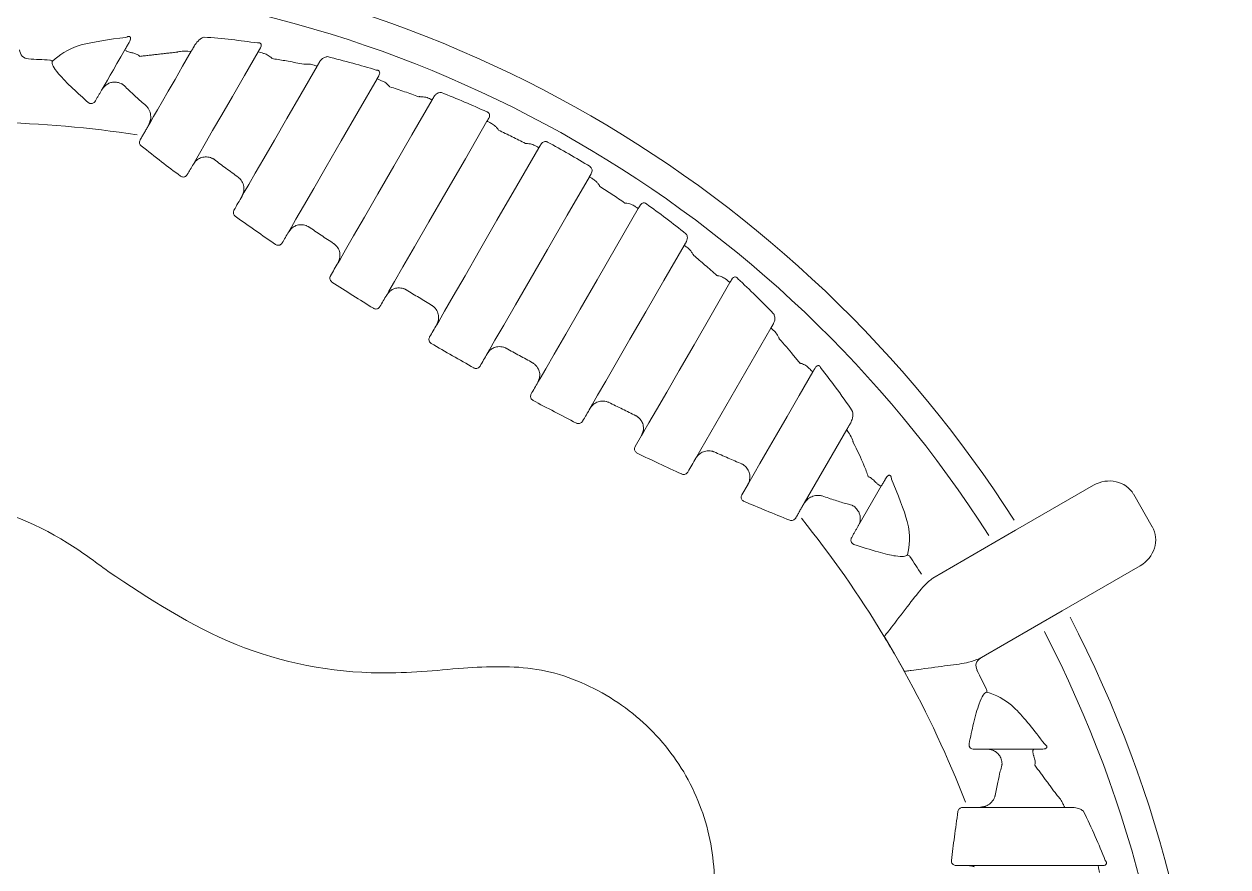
# Model space of a CAD drawing. Header units: inches. Extents: x -1 to 81, y -22 to 129.
# Drawn here: x 4.442 to 5.734, y 61.32 to 62.225 of the extents above; entities that cross this region are included whole.
import ezdxf

# ---------------------------------------------------------------- set-up
doc = ezdxf.new("R2010")
doc.units = ezdxf.units.IN
doc.header["$MEASUREMENT"] = 0
doc.layers.add('1', color=4, linetype='Continuous')

# ---------------------------------------------------------------- blocks, each defined once
blk = doc.blocks.new('FROG')
at = {"layer": '1', "color": 3, "lineweight": 5}
for p, q in [((0.7759, 0.7813), (0.8565, 0.921)), ((0.7177, 0.8056), (0.7108, 0.7937)), ((0.8923, 0.7331), (0.9379, 0.8119)), ((0.8319, 0.7533), (0.8253, 0.742)), ((0.9753, 0.7518), (0.9499, 0.7079)), ((1.1192, 0.7039), (1.2028, 0.7522)), ((1.2659, 0.7077), (1.2459, 0.7424)), ((1.0302, 0.6525), (1.1192, 0.7039)), ((1.2528, 0.6656), (1.1692, 0.6173)), ((1.1692, 0.6173), (1.0802, 0.5659)), ((0.9891, 0.571), (0.9791, 0.5883)), ((0.9991, 0.5537), (0.9891, 0.571))]:
    blk.add_line(p, q, dxfattribs=at)
at = {"layer": '1', "color": 3, "lineweight": 5, "flags": 128}
for points in [[(0.138, 1.1766), (0.1397, 1.1794), (0.1417, 1.183), (0.1442, 1.1873), (0.1472, 1.1925), (0.1506, 1.1984), (0.1545, 1.205), (0.1587, 1.2124), (0.1634, 1.2206)], [(0.2342, 1.2182), (0.225, 1.2023), (0.2168, 1.188), (0.2095, 1.1753), (0.2032, 1.1645), (0.198, 1.1554), (0.1938, 1.1482), (0.1907, 1.1428), (0.1887, 1.1393)], [(0.2365, 1.0971), (0.2388, 1.1011), (0.2431, 1.1085), (0.2492, 1.1192), (0.2572, 1.133), (0.267, 1.1499), (0.2784, 1.1698), (0.2915, 1.1924), (0.3061, 1.2178)], [(0.3693, 1.2022), (0.3523, 1.1726), (0.337, 1.1461), (0.3236, 1.1229), (0.3122, 1.1032), (0.3029, 1.0872), (0.2959, 1.075), (0.2912, 1.0668), (0.2887, 1.0626)], [(0.3388, 1.0243), (0.3413, 1.0286), (0.3466, 1.0379), (0.3548, 1.052), (0.3657, 1.0709), (0.3792, 1.0942), (0.3951, 1.1219), (0.4133, 1.1534), (0.4337, 1.1886)], [(0.4928, 1.166), (0.4711, 1.1284), (0.4516, 1.0947), (0.4345, 1.0652), (0.4201, 1.0402), (0.4085, 1.0201), (0.3999, 1.0051), (0.3943, 0.9955), (0.3919, 0.9912)], [(0.444, 0.9565), (0.4464, 0.9607), (0.4523, 0.9709), (0.4615, 0.9868), (0.4738, 1.0082), (0.4893, 1.0349), (0.5076, 1.0666), (0.5285, 1.1028), (0.5517, 1.1431)], [(0.1801, 1.1245), (0.18, 1.1243), (0.18, 1.1242), (0.1799, 1.124), (0.1798, 1.1239), (0.1797, 1.1237), (0.1796, 1.1236), (0.1795, 1.1234), (0.1794, 1.1233)], [(0.6074, 1.1146), (0.5837, 1.0736), (0.5624, 1.0367), (0.5438, 1.0044), (0.5281, 0.9771), (0.5154, 0.9553), (0.5061, 0.9391), (0.5002, 0.9289), (0.4978, 0.9246)], [(0.2299, 1.0858), (0.2308, 1.0872), (0.2316, 1.0886), (0.2324, 1.09), (0.2332, 1.0914), (0.234, 1.0928), (0.2348, 1.0943), (0.2357, 1.0957), (0.2365, 1.0971)], [(0.5519, 0.8934), (0.5543, 0.8976), (0.5602, 0.9079), (0.5696, 0.924), (0.5822, 0.9459), (0.5979, 0.9731), (0.6166, 1.0054), (0.6379, 1.0423), (0.6616, 1.0834)], [(0.2887, 1.0626), (0.2877, 1.0607), (0.2866, 1.0589), (0.2855, 1.057), (0.2844, 1.0551), (0.2833, 1.0533), (0.2823, 1.0514), (0.2812, 1.0495), (0.2801, 1.0477)], [(0.7141, 1.0493), (0.6908, 1.0091), (0.6699, 0.9729), (0.6517, 0.9412), (0.6362, 0.9145), (0.6238, 0.893), (0.6147, 0.8771), (0.6088, 0.867), (0.6064, 0.8628)], [(0.3319, 1.0124), (0.3328, 1.0139), (0.3337, 1.0154), (0.3345, 1.0169), (0.3354, 1.0184), (0.3362, 1.0199), (0.3371, 1.0214), (0.3379, 1.0228), (0.3388, 1.0243)], [(0.6625, 0.835), (0.6649, 0.8392), (0.6705, 0.8489), (0.6792, 0.8639), (0.6908, 0.8839), (0.7052, 0.9089), (0.7222, 0.9384), (0.7417, 0.9722), (0.7634, 1.0098)], [(0.3919, 0.9912), (0.3908, 0.9895), (0.3898, 0.9877), (0.3888, 0.9859), (0.3878, 0.9842), (0.3868, 0.9824), (0.3858, 0.9807), (0.3848, 0.9789), (0.3837, 0.9772)], [(0.8125, 0.9699), (0.7922, 0.9347), (0.774, 0.9031), (0.758, 0.8755), (0.7446, 0.8521), (0.7337, 0.8332), (0.7255, 0.8191), (0.7202, 0.8099), (0.7177, 0.8056)], [(0.4367, 0.944), (0.4376, 0.9455), (0.4386, 0.9471), (0.4395, 0.9487), (0.4404, 0.9502), (0.4413, 0.9518), (0.4422, 0.9534), (0.4431, 0.9549), (0.444, 0.9565)], [(0.4978, 0.9246), (0.4968, 0.923), (0.4958, 0.9213), (0.4949, 0.9197), (0.4939, 0.918), (0.493, 0.9164), (0.492, 0.9147), (0.4911, 0.913), (0.4901, 0.9114)], [(0.5442, 0.8801), (0.5452, 0.8818), (0.5461, 0.8834), (0.5471, 0.8851), (0.5481, 0.8868), (0.549, 0.8884), (0.55, 0.8901), (0.5509, 0.8917), (0.5519, 0.8934)], [(0.9015, 0.874), (0.8869, 0.8487), (0.8738, 0.826), (0.8624, 0.8062), (0.8526, 0.7892), (0.8446, 0.7754), (0.8385, 0.7648), (0.8342, 0.7574), (0.8319, 0.7533)], [(0.6064, 0.8628), (0.6055, 0.8612), (0.6046, 0.8596), (0.6037, 0.8581), (0.6027, 0.8565), (0.6018, 0.8549), (0.6009, 0.8533), (0.6, 0.8518), (0.5991, 0.8502)], [(0.6544, 0.8209), (0.6554, 0.8227), (0.6564, 0.8244), (0.6574, 0.8262), (0.6584, 0.8279), (0.6594, 0.8297), (0.6605, 0.8314), (0.6615, 0.8332), (0.6625, 0.835)], [(0.7673, 0.7664), (0.7683, 0.7683), (0.7694, 0.7702), (0.7705, 0.772), (0.7716, 0.7739), (0.7726, 0.7757), (0.7737, 0.7776), (0.7748, 0.7795), (0.7759, 0.7813)], [(0.8831, 0.717), (0.8832, 0.7172), (0.8832, 0.7173), (0.8833, 0.7175), (0.8834, 0.7176), (0.8835, 0.7178), (0.8836, 0.7179), (0.8837, 0.7181), (0.8838, 0.7182)], [(1.088, 0.4687), (1.0912, 0.4687), (1.0953, 0.4687), (1.1004, 0.4687), (1.1063, 0.4687), (1.1131, 0.4687), (1.1208, 0.4687), (1.1294, 0.4687), (1.1387, 0.4687)], [(1.0639, 0.4062), (1.0637, 0.4062), (1.0636, 0.4062), (1.0634, 0.4062), (1.0632, 0.4062), (1.063, 0.4062), (1.0628, 0.4062), (1.0627, 0.4062), (1.0625, 0.4062)], [(1.1721, 0.4062), (1.1537, 0.4062), (1.1372, 0.4062), (1.1226, 0.4062), (1.1101, 0.4062), (1.0996, 0.4062), (1.0912, 0.4062), (1.085, 0.4062), (1.081, 0.4062)], [(1.0553, 0.3437), (1.0569, 0.3437), (1.0585, 0.3437), (1.0602, 0.3437), (1.0618, 0.3437), (1.0634, 0.3437), (1.0651, 0.3437), (1.0667, 0.3437), (1.0683, 0.3437)], [(1.0683, 0.3437), (1.073, 0.3437), (1.0815, 0.3437), (1.0938, 0.3437), (1.1098, 0.3437), (1.1293, 0.3437), (1.1523, 0.3437), (1.1785, 0.3437), (1.2077, 0.3437)]]:
    blk.add_lwpolyline(points, dxfattribs=at)
at = {"layer": '1', "linetype": 'Continuous', "lineweight": 15}
for radius in [1.995, 1.9325, 1.8575]:
    blk.add_circle((0, 0), radius, dxfattribs=at)
at = {"layer": '1', "color": 3, "lineweight": 5}
for centre, radius, start, end in [((0, 0), 1.3265, 32.5926, 87.4074), ((0, 0), 1.2949, 32.6358, 87.3642), ((0.0599, 1.22), 0.0099, 180.5131, 267.808), ((0, 0), 1.2115, 86.1074, 87.1841), ((0.0818, 1.2036), 0.00511, 49.9887, 84.9633), ((0, 0), 1.1421, 81.1339, 88.8898), ((0, 0), 1.1421, 31.1102, 38.8661), ((1.0015, 0.6727), 0.00511, 35.0351, 70.0131), ((0, 0), 1.2115, 32.8159, 33.8926), ((0, 0), 1.3265, 332.5926, 27.4074), ((0, 0), 1.2949, 332.6358, 27.3642), ((0, 0), 1.1421, 30, 31.1102), ((0, 0), 1.1421, 28.8898, 30), ((1.0865, 0.5581), 0.0099, 120.5131, 207.808), ((0, 0), 1.1421, 21.1339, 28.8898), ((0, 0), 1.2115, 26.1074, 27.1841), ((1.0833, 0.531), 0.00511, 349.9887, 24.9633)]:
    blk.add_arc(centre, radius, start, end, dxfattribs=at)
for centre, start_param, end_param in [((1.2178, 0.7262), 0, 1.570796), ((1.2378, 0.6916), 4.712389, 6.283185)]:
    blk.add_ellipse(centre, major_axis=(0.028, 0.0162), ratio=0.926878, start_param=start_param, end_param=end_param, dxfattribs=at)
for points, knots in [([(0.164, 1.2332), (0.1464, 1.2309), (0.1062, 1.2256), (0.0927, 1.214), (0.0851, 1.2076)], [0, 0, 0, 0, 0.439668, 1, 1, 1, 1]), ([(0.164, 1.2332), (0.1645, 1.2334), (0.1653, 1.2338), (0.1664, 1.2341), (0.167, 1.2342), (0.1674, 1.2342), (0.1676, 1.2342), (0.1679, 1.2341), (0.1682, 1.234), (0.1685, 1.2338), (0.169, 1.2334), (0.1694, 1.2321), (0.1688, 1.2301), (0.168, 1.2286), (0.1676, 1.2278)], [0, 0, 0, 0, 0.115704, 0.167927, 0.195014, 0.202603, 0.216292, 0.226975, 0.242923, 0.252652, 0.297534, 0.393013, 0.706807, 1, 1, 1, 1]), ([(0.248, 1.2335), (0.2479, 1.2334), (0.2471, 1.2331), (0.2451, 1.2322), (0.2415, 1.2297), (0.2397, 1.2272), (0.2384, 1.2255)], [0, 0, 0, 0, 0.02561, 0.141944, 0.418959, 1, 1, 1, 1]), ([(0.3052, 1.2272), (0.2959, 1.2285), (0.2764, 1.2312), (0.2578, 1.2327), (0.248, 1.2335)], [0, 0, 0, 0, 0.4750254, 1, 1, 1, 1]), ([(0.1714, 1.2165), (0.1711, 1.2165), (0.1702, 1.2167), (0.1685, 1.2171), (0.1652, 1.2181), (0.1634, 1.2194), (0.1634, 1.2202), (0.1634, 1.2206)], [0, 0, 0, 0, 0.035854, 0.08407, 0.199059, 0.590433, 1, 1, 1, 1]), ([(0.1789, 1.2128), (0.1789, 1.2129), (0.178, 1.2136), (0.1757, 1.2153), (0.173, 1.216), (0.1714, 1.2165)], [0, 0, 0, 0, 0.032565, 0.396663, 1, 1, 1, 1]), ([(0.2287, 1.2185), (0.2268, 1.2185), (0.2242, 1.2185), (0.2208, 1.2178), (0.2195, 1.2175), (0.2191, 1.2174), (0.2189, 1.2174), (0.2189, 1.2173)], [0, 0, 0, 0, 0.645425, 0.878087, 0.957187, 0.990305, 1, 1, 1, 1]), ([(0.2342, 1.2182), (0.2335, 1.2181), (0.2326, 1.218), (0.2294, 1.2184), (0.2287, 1.2185)], [0, 0, 0, 0, 0.783797, 1, 1, 1, 1]), ([(0.3085, 1.2218), (0.3088, 1.2224), (0.3094, 1.2235), (0.3095, 1.2251), (0.3091, 1.2262), (0.3085, 1.2268), (0.308, 1.2271), (0.3075, 1.2272), (0.3069, 1.2273), (0.3061, 1.2274), (0.3055, 1.2273), (0.3052, 1.2272)], [0, 0, 0, 0, 0.2811723, 0.5512459, 0.6921393, 0.7643805, 0.7952632, 0.8314752, 0.8656489, 0.9089126, 1, 1, 1, 1]), ([(0.3134, 1.2155), (0.3122, 1.2158), (0.3096, 1.2166), (0.3071, 1.2174), (0.3062, 1.2177), (0.3062, 1.2177), (0.3061, 1.2178)], [0, 0, 0, 0, 0.226109, 0.531949, 0.906264, 1, 1, 1, 1]), ([(0.3211, 1.2104), (0.3211, 1.2104), (0.321, 1.2105), (0.3209, 1.2106), (0.3208, 1.2108), (0.3203, 1.2112), (0.3194, 1.212), (0.3172, 1.2139), (0.3149, 1.2148), (0.3134, 1.2155)], [0, 0, 0, 0, 0.01629, 0.019422, 0.044574, 0.093669, 0.197476, 0.422533, 1, 1, 1, 1]), ([(0.0851, 1.2076), (0.085, 1.206), (0.0848, 1.203), (0.0925, 1.1927), (0.1059, 1.1791), (0.118, 1.1683), (0.1237, 1.1633)], [0, 0, 0, 0, 0.201531, 0.407234, 0.723893, 1, 1, 1, 1]), ([(0.355, 1.2043), (0.3494, 1.2054), (0.3389, 1.2075), (0.3277, 1.2094), (0.322, 1.2102), (0.3211, 1.2104)], [0, 0, 0, 0, 0.486631, 0.920248, 1, 1, 1, 1]), ([(0.3649, 1.2038), (0.3631, 1.2042), (0.3607, 1.2047), (0.3573, 1.2045), (0.356, 1.2044), (0.3554, 1.2044), (0.3551, 1.2044), (0.355, 1.2043), (0.355, 1.2043)], [0, 0, 0, 0, 0.627683, 0.822887, 0.934548, 0.975623, 0.988935, 1, 1, 1, 1]), ([(0.3693, 1.2022), (0.3692, 1.2023), (0.3689, 1.2024), (0.3671, 1.203), (0.3657, 1.2035), (0.3649, 1.2038)], [0, 0, 0, 0, 0.450302, 0.712062, 1, 1, 1, 1]), ([(0.3722, 1.2071), (0.3729, 1.2081), (0.3741, 1.2098), (0.3768, 1.2115), (0.3788, 1.2123), (0.3801, 1.2124), (0.3805, 1.2125)], [0, 0, 0, 0, 0.445011, 0.736713, 0.907241, 1, 1, 1, 1]), ([(0.4329, 1.1981), (0.4245, 1.2006), (0.407, 1.2058), (0.3895, 1.2102), (0.3805, 1.2125)], [0, 0, 0, 0, 0.48116, 1, 1, 1, 1]), ([(0.4329, 1.1981), (0.4332, 1.1981), (0.4336, 1.1981), (0.4343, 1.1979), (0.4347, 1.1977), (0.4354, 1.1973), (0.4361, 1.1967), (0.4366, 1.1955), (0.4365, 1.1939), (0.436, 1.1928), (0.4357, 1.1922)], [0, 0, 0, 0, 0.0653348, 0.0926033, 0.1507524, 0.1802076, 0.2725966, 0.4284906, 0.6905235, 1, 1, 1, 1]), ([(0.138, 1.1766), (0.1393, 1.1784), (0.141, 1.1808), (0.1445, 1.1832), (0.1475, 1.1847), (0.1501, 1.185), (0.1514, 1.1852)], [0, 0, 0, 0, 0.411554, 0.564145, 0.794136, 1, 1, 1, 1]), ([(0.1514, 1.1852), (0.153, 1.1851), (0.1557, 1.185), (0.1585, 1.1838), (0.16, 1.1831), (0.1607, 1.1826), (0.161, 1.1824), (0.1612, 1.1823), (0.1612, 1.1822)], [0, 0, 0, 0, 0.460679, 0.743752, 0.875195, 0.938832, 0.984466, 1, 1, 1, 1]), ([(0.1612, 1.1822), (0.1628, 1.1807), (0.167, 1.1765), (0.1751, 1.169), (0.182, 1.163), (0.1857, 1.1598)], [0, 0, 0, 0, 0.217721, 0.584642, 1, 1, 1, 1]), ([(0.4395, 1.1863), (0.4383, 1.1868), (0.4356, 1.1879), (0.4339, 1.1885), (0.4337, 1.1886), (0.4337, 1.1886)], [0, 0, 0, 0, 0.3256368, 0.7642472, 1, 1, 1, 1]), ([(0.4473, 1.1801), (0.4472, 1.1802), (0.4472, 1.1802), (0.447, 1.1804), (0.4466, 1.1808), (0.4458, 1.1818), (0.4449, 1.1827), (0.4428, 1.1846), (0.4411, 1.1855), (0.4395, 1.1863)], [0, 0, 0, 0, 0.013902, 0.030509, 0.069887, 0.160693, 0.377211, 0.424671, 1, 1, 1, 1]), ([(0.4784, 1.1694), (0.4734, 1.1713), (0.463, 1.175), (0.4526, 1.1784), (0.4473, 1.1801)], [0, 0, 0, 0, 0.486072, 1, 1, 1, 1]), ([(0.1237, 1.1633), (0.1238, 1.1631), (0.124, 1.1629), (0.1246, 1.1626), (0.1251, 1.1623), (0.126, 1.1621), (0.1267, 1.162), (0.1276, 1.1621), (0.1287, 1.1625), (0.1303, 1.1634), (0.1309, 1.1644), (0.1313, 1.165)], [0, 0, 0, 0, 0.070795, 0.091233, 0.19726, 0.242791, 0.327889, 0.392285, 0.491185, 0.67691, 1, 1, 1, 1]), ([(0.4886, 1.168), (0.4869, 1.1686), (0.4844, 1.1693), (0.4808, 1.1695), (0.4793, 1.1695), (0.4787, 1.1695), (0.4785, 1.1694), (0.4784, 1.1694)], [0, 0, 0, 0, 0.600722, 0.85241, 0.94324, 0.988484, 1, 1, 1, 1]), ([(0.4928, 1.166), (0.4926, 1.1661), (0.4923, 1.1663), (0.4907, 1.167), (0.4895, 1.1676), (0.4886, 1.168)], [0, 0, 0, 0, 0.503202, 0.660926, 1, 1, 1, 1]), ([(0.4951, 1.1701), (0.4957, 1.1709), (0.4967, 1.1722), (0.4988, 1.1734), (0.5007, 1.1739), (0.502, 1.174), (0.5026, 1.1738), (0.5028, 1.1738)], [0, 0, 0, 0, 0.404821, 0.682834, 0.858376, 0.974422, 1, 1, 1, 1]), ([(0.5516, 1.1532), (0.5436, 1.1568), (0.5275, 1.164), (0.5111, 1.1705), (0.5028, 1.1738)], [0, 0, 0, 0, 0.490869, 1, 1, 1, 1]), ([(0.1857, 1.1598), (0.1857, 1.1598), (0.1858, 1.1597), (0.186, 1.1595), (0.1865, 1.1589), (0.1872, 1.1581), (0.1889, 1.1557), (0.1908, 1.1518), (0.1907, 1.1473), (0.1907, 1.1453)], [0, 0, 0, 0, 0.008128, 0.024574, 0.064606, 0.172955, 0.244526, 0.657556, 1, 1, 1, 1]), ([(0.5516, 1.1532), (0.5518, 1.1531), (0.5522, 1.153), (0.5529, 1.1526), (0.5533, 1.1522), (0.5539, 1.1516), (0.5544, 1.1505), (0.5546, 1.1487), (0.5542, 1.1474), (0.5538, 1.1467), (0.5537, 1.1466)], [0, 0, 0, 0, 0.059752, 0.097656, 0.174116, 0.201755, 0.35401, 0.593719, 0.95746, 1, 1, 1, 1]), ([(0.5566, 1.1407), (0.5553, 1.1413), (0.5528, 1.1426), (0.5518, 1.143), (0.5517, 1.1431), (0.5517, 1.1431)], [0, 0, 0, 0, 0.436987, 0.872345, 1, 1, 1, 1]), ([(0.564, 1.1336), (0.564, 1.1337), (0.5639, 1.1338), (0.5638, 1.134), (0.5634, 1.1345), (0.5625, 1.1358), (0.5602, 1.1384), (0.558, 1.1398), (0.5566, 1.1407)], [0, 0, 0, 0, 0.012662, 0.030168, 0.072648, 0.176036, 0.443331, 1, 1, 1, 1]), ([(0.5931, 1.1192), (0.5883, 1.1217), (0.5787, 1.1266), (0.5689, 1.1313), (0.564, 1.1336)], [0, 0, 0, 0, 0.4958076, 1, 1, 1, 1]), ([(0.1806, 1.1166), (0.1801, 1.117), (0.1793, 1.1178), (0.1787, 1.1194), (0.1786, 1.1212), (0.179, 1.1225), (0.1794, 1.1231), (0.1794, 1.1233)], [0, 0, 0, 0, 0.213782, 0.437824, 0.680547, 0.939019, 1, 1, 1, 1]), ([(0.1806, 1.1166), (0.1878, 1.1109), (0.2017, 1.1), (0.2158, 1.0893), (0.2226, 1.0842)], [0, 0, 0, 0, 0.521275, 1, 1, 1, 1]), ([(0.6032, 1.117), (0.6017, 1.1177), (0.5993, 1.1187), (0.5958, 1.1191), (0.5941, 1.1192), (0.5935, 1.1192), (0.5932, 1.1192), (0.5931, 1.1192), (0.5931, 1.1192)], [0, 0, 0, 0, 0.544951, 0.827779, 0.931592, 0.972639, 0.988044, 1, 1, 1, 1]), ([(0.6074, 1.1146), (0.6072, 1.1147), (0.607, 1.1149), (0.6054, 1.1158), (0.6042, 1.1165), (0.6032, 1.117)], [0, 0, 0, 0, 0.512984, 0.610792, 1, 1, 1, 1]), ([(0.6096, 1.1183), (0.6101, 1.119), (0.6109, 1.1201), (0.6128, 1.1211), (0.6143, 1.1213), (0.6153, 1.1212), (0.616, 1.1211), (0.6165, 1.1209), (0.6167, 1.1208)], [0, 0, 0, 0, 0.391571, 0.648181, 0.817621, 0.899957, 0.934165, 1, 1, 1, 1]), ([(0.6623, 1.0945), (0.6547, 1.099), (0.6397, 1.1081), (0.6244, 1.1166), (0.6167, 1.1208)], [0, 0, 0, 0, 0.500627, 1, 1, 1, 1]), ([(0.2365, 1.0971), (0.2375, 1.0985), (0.2388, 1.1004), (0.2406, 1.1017), (0.241, 1.102)], [0, 0, 0, 0, 0.78289, 1, 1, 1, 1]), ([(0.241, 1.102), (0.2424, 1.1028), (0.2455, 1.1045), (0.2508, 1.1051), (0.2546, 1.1043), (0.2569, 1.1032), (0.2577, 1.1028), (0.2583, 1.1025), (0.2585, 1.1023), (0.2586, 1.1022), (0.2587, 1.1022)], [0, 0, 0, 0, 0.242249, 0.522442, 0.830192, 0.872289, 0.947376, 0.978143, 0.992366, 1, 1, 1, 1]), ([(0.2587, 1.1022), (0.2629, 1.099), (0.2716, 1.0925), (0.2804, 1.0861), (0.2848, 1.0828)], [0, 0, 0, 0, 0.490054, 1, 1, 1, 1]), ([(0.2299, 1.0858), (0.2296, 1.0853), (0.2289, 1.0844), (0.2274, 1.0834), (0.2256, 1.0831), (0.2239, 1.0833), (0.223, 1.0839), (0.2226, 1.0842)], [0, 0, 0, 0, 0.225594, 0.442133, 0.640161, 0.822872, 1, 1, 1, 1]), ([(0.6623, 1.0945), (0.6625, 1.0943), (0.6629, 1.094), (0.6635, 1.0933), (0.6642, 1.0922), (0.6646, 1.0905), (0.6645, 1.0887), (0.6639, 1.0875), (0.6637, 1.087)], [0, 0, 0, 0, 0.065695, 0.107777, 0.230146, 0.43261, 0.742568, 1, 1, 1, 1]), ([(0.2848, 1.0828), (0.2849, 1.0828), (0.2849, 1.0828), (0.2851, 1.0826), (0.2855, 1.0822), (0.2862, 1.0817), (0.288, 1.0797), (0.29, 1.0762), (0.2912, 1.0708), (0.2904, 1.0673), (0.2901, 1.0657)], [0, 0, 0, 0, 0.007207, 0.016451, 0.041404, 0.10491, 0.160821, 0.491889, 0.772109, 1, 1, 1, 1]), ([(0.6658, 1.0809), (0.6647, 1.0816), (0.6622, 1.083), (0.6618, 1.0832), (0.6616, 1.0834)], [0, 0, 0, 0, 0.442973, 1, 1, 1, 1]), ([(0.6728, 1.0732), (0.6727, 1.0733), (0.6727, 1.0734), (0.6725, 1.0736), (0.6722, 1.0742), (0.6712, 1.0757), (0.669, 1.0785), (0.667, 1.08), (0.6658, 1.0809)], [0, 0, 0, 0, 0.0119508, 0.0292402, 0.0731251, 0.1843194, 0.4918602, 1, 1, 1, 1]), ([(0.6997, 1.0553), (0.6952, 1.0584), (0.6863, 1.0645), (0.6772, 1.0703), (0.6728, 1.0732)], [0, 0, 0, 0, 0.506821, 1, 1, 1, 1]), ([(0.2801, 1.0477), (0.28, 1.0475), (0.2796, 1.0467), (0.2793, 1.0454), (0.2795, 1.0437), (0.2802, 1.0421), (0.2811, 1.0413), (0.2815, 1.041)], [0, 0, 0, 0, 0.1003278, 0.3457949, 0.5765626, 0.7923398, 1, 1, 1, 1]), ([(0.7096, 1.0524), (0.7082, 1.0531), (0.7059, 1.0543), (0.7026, 1.055), (0.7009, 1.0552), (0.7002, 1.0553), (0.6999, 1.0553), (0.6998, 1.0553), (0.6997, 1.0553)], [0, 0, 0, 0, 0.525942, 0.813042, 0.922914, 0.967992, 0.987341, 1, 1, 1, 1]), ([(0.7141, 1.0493), (0.7139, 1.0495), (0.7137, 1.0496), (0.7121, 1.0507), (0.7108, 1.0516), (0.7096, 1.0524)], [0, 0, 0, 0, 0.493978, 0.577794, 1, 1, 1, 1]), ([(0.7161, 1.0528), (0.7166, 1.0535), (0.7174, 1.0546), (0.719, 1.0553), (0.7203, 1.0555), (0.7212, 1.0553), (0.7219, 1.055), (0.7224, 1.0547), (0.7227, 1.0544), (0.7229, 1.0543), (0.7229, 1.0543)], [0, 0, 0, 0, 0.394975, 0.626742, 0.783149, 0.854406, 0.892434, 0.952556, 0.993547, 1, 1, 1, 1]), ([(0.7652, 1.0223), (0.7581, 1.0279), (0.7443, 1.0388), (0.7299, 1.0492), (0.7229, 1.0543)], [0, 0, 0, 0, 0.510622, 1, 1, 1, 1]), ([(0.2815, 1.041), (0.2889, 1.0357), (0.3032, 1.0256), (0.3177, 1.0156), (0.3248, 1.0107)], [0, 0, 0, 0, 0.514173, 1, 1, 1, 1]), ([(0.3426, 1.0287), (0.3439, 1.0295), (0.3468, 1.0314), (0.3522, 1.0323), (0.356, 1.0317), (0.3584, 1.0307), (0.3592, 1.0303), (0.3599, 1.0299), (0.3602, 1.0298), (0.3603, 1.0297), (0.3604, 1.0297)], [0, 0, 0, 0, 0.233284, 0.504838, 0.830341, 0.851053, 0.93952, 0.975141, 0.992554, 1, 1, 1, 1]), ([(0.3604, 1.0297), (0.3648, 1.0267), (0.3737, 1.0206), (0.3828, 1.0146), (0.3873, 1.0116)], [0, 0, 0, 0, 0.493995, 1, 1, 1, 1]), ([(0.7652, 1.0223), (0.7654, 1.022), (0.7658, 1.0216), (0.7663, 1.0205), (0.7668, 1.0189), (0.7668, 1.0163), (0.7662, 1.0148), (0.7658, 1.0138)], [0, 0, 0, 0, 0.0895922, 0.1233174, 0.2998941, 0.5805984, 1, 1, 1, 1]), ([(0.3248, 1.0107), (0.3251, 1.0105), (0.326, 1.01), (0.3277, 1.0098), (0.3294, 1.0101), (0.3309, 1.011), (0.3316, 1.012), (0.3319, 1.0124)], [0, 0, 0, 0, 0.154867, 0.346182, 0.551679, 0.772292, 1, 1, 1, 1]), ([(0.3873, 1.0116), (0.3873, 1.0116), (0.3875, 1.0115), (0.3877, 1.0113), (0.3883, 1.0108), (0.389, 1.0103), (0.3908, 1.0084), (0.393, 1.0051), (0.3942, 0.9997), (0.3936, 0.9962), (0.3933, 0.9947)], [0, 0, 0, 0, 0.007194, 0.022061, 0.055115, 0.139257, 0.164125, 0.504906, 0.775355, 1, 1, 1, 1]), ([(0.7672, 1.0071), (0.766, 1.008), (0.7638, 1.0095), (0.7635, 1.0097), (0.7634, 1.0098)], [0, 0, 0, 0, 0.5683904, 1, 1, 1, 1]), ([(0.7736, 0.9991), (0.7735, 0.9991), (0.7734, 0.9993), (0.7732, 0.9998), (0.7725, 1.001), (0.7706, 1.004), (0.7686, 1.0058), (0.7672, 1.0071)], [0, 0, 0, 0, 0.011521, 0.052687, 0.136863, 0.36761, 1, 1, 1, 1]), ([(0.7984, 0.9774), (0.7942, 0.9812), (0.786, 0.9885), (0.7776, 0.9956), (0.7736, 0.9991)], [0, 0, 0, 0, 0.5177675, 1, 1, 1, 1]), ([(0.3837, 0.9772), (0.3836, 0.9769), (0.3832, 0.9761), (0.383, 0.9746), (0.3832, 0.973), (0.384, 0.9715), (0.3849, 0.9708), (0.3853, 0.9704)], [0, 0, 0, 0, 0.135652, 0.369951, 0.590201, 0.798201, 1, 1, 1, 1]), ([(0.3853, 0.9704), (0.3928, 0.9656), (0.4075, 0.9561), (0.4224, 0.9468), (0.4298, 0.9422)], [0, 0, 0, 0, 0.507083, 1, 1, 1, 1]), ([(0.8076, 0.9738), (0.8063, 0.9747), (0.8042, 0.976), (0.8011, 0.9769), (0.7995, 0.9772), (0.7989, 0.9773), (0.7986, 0.9774), (0.7984, 0.9774), (0.7984, 0.9774)], [0, 0, 0, 0, 0.5304209, 0.8027698, 0.9144248, 0.9626555, 0.9861068, 1, 1, 1, 1]), ([(0.8125, 0.9699), (0.8124, 0.97), (0.8122, 0.9702), (0.8107, 0.9714), (0.8094, 0.9724), (0.808, 0.9735), (0.8076, 0.9738)], [0, 0, 0, 0, 0.451807, 0.56957, 0.892087, 1, 1, 1, 1]), ([(0.8146, 0.9734), (0.8151, 0.9742), (0.8159, 0.9752), (0.8174, 0.9759), (0.8185, 0.9759), (0.8193, 0.9756), (0.8199, 0.9753), (0.8203, 0.975), (0.8207, 0.9745), (0.821, 0.9742), (0.8211, 0.974)], [0, 0, 0, 0, 0.4187617, 0.6152643, 0.7533616, 0.8189054, 0.8477045, 0.9059224, 0.9367842, 1, 1, 1, 1]), ([(0.8598, 0.9358), (0.8595, 0.9361), (0.8531, 0.9428), (0.8404, 0.9557), (0.8275, 0.968), (0.8211, 0.974)], [0, 0, 0, 0, 0.023441, 0.520828, 1, 1, 1, 1]), ([(0.4471, 0.9603), (0.4484, 0.9613), (0.4512, 0.9633), (0.4566, 0.9644), (0.4604, 0.964), (0.4629, 0.9631), (0.4637, 0.9628), (0.4645, 0.9624), (0.4648, 0.9622), (0.4649, 0.9621), (0.465, 0.9621)], [0, 0, 0, 0, 0.227552, 0.494546, 0.831634, 0.841601, 0.936441, 0.97413, 0.992693, 1, 1, 1, 1]), ([(0.465, 0.9621), (0.4696, 0.9593), (0.4788, 0.9536), (0.488, 0.9481), (0.4926, 0.9453)], [0, 0, 0, 0, 0.497992, 1, 1, 1, 1]), ([(0.4298, 0.9422), (0.4301, 0.942), (0.4309, 0.9416), (0.4325, 0.9413), (0.4342, 0.9417), (0.4357, 0.9425), (0.4364, 0.9435), (0.4367, 0.944)], [0, 0, 0, 0, 0.130358, 0.329387, 0.542405, 0.768395, 1, 1, 1, 1]), ([(0.4926, 0.9453), (0.4927, 0.9453), (0.4928, 0.9452), (0.4931, 0.945), (0.4938, 0.9445), (0.4945, 0.9439), (0.4964, 0.9421), (0.4986, 0.9389), (0.5001, 0.9336), (0.4996, 0.9302), (0.4994, 0.9286)], [0, 0, 0, 0, 0.007232, 0.025014, 0.061981, 0.155769, 0.166488, 0.508868, 0.775327, 1, 1, 1, 1]), ([(0.8598, 0.9358), (0.86, 0.9351), (0.8607, 0.9335), (0.8608, 0.9307), (0.8604, 0.928), (0.8596, 0.9265), (0.8593, 0.9259)], [0, 0, 0, 0, 0.1447437, 0.3782428, 0.7616853, 1, 1, 1, 1]), ([(0.86, 0.9179), (0.8591, 0.9187), (0.8577, 0.9199), (0.8567, 0.9208), (0.8566, 0.9209), (0.8565, 0.921)], [0, 0, 0, 0, 0.45093, 0.68803, 1, 1, 1, 1]), ([(0.8655, 0.9096), (0.8655, 0.9096), (0.8654, 0.9097), (0.8653, 0.91), (0.865, 0.9107), (0.8644, 0.9119), (0.8628, 0.9148), (0.8613, 0.9165), (0.86, 0.9179)], [0, 0, 0, 0, 0.011064, 0.029247, 0.078573, 0.213438, 0.372329, 1, 1, 1, 1]), ([(0.4901, 0.9114), (0.4899, 0.911), (0.4895, 0.9101), (0.4893, 0.9086), (0.4897, 0.907), (0.4905, 0.9055), (0.4914, 0.9049), (0.4919, 0.9045)], [0, 0, 0, 0, 0.168533, 0.392708, 0.603301, 0.803874, 1, 1, 1, 1]), ([(0.8877, 0.8833), (0.8853, 0.8862), (0.8782, 0.895), (0.8706, 0.9037), (0.8655, 0.9096)], [0, 0, 0, 0, 0.332589, 1, 1, 1, 1]), ([(0.4919, 0.9045), (0.4994, 0.9001), (0.5146, 0.8912), (0.5298, 0.8826), (0.5374, 0.8782)], [0, 0, 0, 0, 0.5, 1, 1, 1, 1]), ([(0.5545, 0.8968), (0.5558, 0.8978), (0.5585, 0.8999), (0.5638, 0.9013), (0.5677, 0.901), (0.5702, 0.9002), (0.571, 0.8999), (0.5718, 0.8995), (0.5722, 0.8994), (0.5723, 0.8993), (0.5723, 0.8993)], [0, 0, 0, 0, 0.224674, 0.491133, 0.833514, 0.844232, 0.938018, 0.974988, 0.992769, 1, 1, 1, 1]), ([(0.5723, 0.8993), (0.5771, 0.8967), (0.5865, 0.8914), (0.596, 0.8863), (0.6007, 0.8837)], [0, 0, 0, 0, 0.5020085, 1, 1, 1, 1]), ([(0.5374, 0.8782), (0.5377, 0.8781), (0.5385, 0.8777), (0.5399, 0.8775), (0.5417, 0.8778), (0.5432, 0.8787), (0.5439, 0.8797), (0.5442, 0.8801)], [0, 0, 0, 0, 0.1035299, 0.3097443, 0.5306025, 0.7630784, 1, 1, 1, 1]), ([(0.6007, 0.8837), (0.6007, 0.8837), (0.6009, 0.8836), (0.6012, 0.8834), (0.6019, 0.8829), (0.6026, 0.8824), (0.6046, 0.8807), (0.6069, 0.8776), (0.6086, 0.8724), (0.6083, 0.869), (0.6081, 0.8674)], [0, 0, 0, 0, 0.007306, 0.02587, 0.063559, 0.1584, 0.168364, 0.505454, 0.772446, 1, 1, 1, 1]), ([(0.896, 0.8791), (0.8946, 0.8802), (0.8927, 0.8816), (0.8899, 0.8827), (0.8887, 0.883), (0.8882, 0.8832), (0.8879, 0.8832), (0.8878, 0.8833), (0.8877, 0.8833), (0.8877, 0.8833)], [0, 0, 0, 0, 0.577471, 0.802521, 0.906331, 0.955427, 0.980575, 0.983706, 1, 1, 1, 1]), ([(0.9015, 0.874), (0.9013, 0.8742), (0.901, 0.8744), (0.8988, 0.8765), (0.8972, 0.878), (0.8962, 0.8789), (0.896, 0.8791)], [0, 0, 0, 0, 0.512369, 0.752148, 0.947489, 1, 1, 1, 1]), ([(0.9102, 0.8779), (0.9101, 0.8781), (0.9099, 0.8787), (0.9095, 0.8794), (0.9091, 0.8799), (0.9087, 0.8802), (0.9083, 0.8805), (0.9076, 0.8808), (0.9066, 0.8807), (0.9052, 0.88), (0.9044, 0.8789), (0.9039, 0.8781)], [0, 0, 0, 0, 0.067786, 0.136986, 0.166253, 0.202694, 0.230364, 0.273069, 0.419118, 0.58725, 1, 1, 1, 1]), ([(0.9442, 0.8315), (0.9381, 0.8403), (0.9275, 0.8557), (0.9154, 0.8712), (0.9102, 0.8779)], [0, 0, 0, 0, 0.5726948, 1, 1, 1, 1]), ([(0.5991, 0.8502), (0.5989, 0.8498), (0.5985, 0.8488), (0.5984, 0.8472), (0.5988, 0.8456), (0.5997, 0.8442), (0.6006, 0.8436), (0.6011, 0.8433)], [0, 0, 0, 0, 0.200279, 0.4148, 0.61609, 0.809394, 1, 1, 1, 1]), ([(0.6011, 0.8433), (0.6087, 0.8392), (0.6242, 0.831), (0.6398, 0.823), (0.6477, 0.8189)], [0, 0, 0, 0, 0.492917, 1, 1, 1, 1]), ([(0.6648, 0.838), (0.666, 0.839), (0.6686, 0.8412), (0.6739, 0.8429), (0.6779, 0.8427), (0.6805, 0.842), (0.6813, 0.8417), (0.682, 0.8414), (0.6823, 0.8413), (0.6824, 0.8412), (0.6824, 0.8412)], [0, 0, 0, 0, 0.224645, 0.495094, 0.835876, 0.860745, 0.944888, 0.977938, 0.992808, 1, 1, 1, 1]), ([(0.6824, 0.8412), (0.6873, 0.8388), (0.697, 0.834), (0.7067, 0.8293), (0.7115, 0.8269)], [0, 0, 0, 0, 0.506006, 1, 1, 1, 1]), ([(0.9421, 0.8192), (0.9428, 0.8208), (0.9439, 0.8233), (0.9447, 0.8275), (0.9443, 0.8303), (0.9442, 0.8315)], [0, 0, 0, 0, 0.47502, 0.772177, 1, 1, 1, 1]), ([(0.6477, 0.8189), (0.6479, 0.8188), (0.6486, 0.8185), (0.65, 0.8183), (0.6518, 0.8186), (0.6533, 0.8195), (0.654, 0.8204), (0.6544, 0.8209)], [0, 0, 0, 0, 0.073773, 0.28687, 0.516161, 0.756326, 1, 1, 1, 1]), ([(0.7115, 0.8269), (0.7116, 0.8269), (0.7117, 0.8268), (0.712, 0.8267), (0.7127, 0.8262), (0.7134, 0.8257), (0.7154, 0.8241), (0.7179, 0.8212), (0.7198, 0.8161), (0.7196, 0.8126), (0.7196, 0.811)], [0, 0, 0, 0, 0.007446, 0.024858, 0.06048, 0.148946, 0.169659, 0.495163, 0.766714, 1, 1, 1, 1]), ([(0.9409, 0.8073), (0.9395, 0.8092), (0.9379, 0.8115), (0.9379, 0.8119), (0.9379, 0.8119)], [0, 0, 0, 0, 0.825034, 1, 1, 1, 1]), ([(0.9448, 0.7982), (0.9448, 0.7983), (0.9448, 0.7984), (0.9447, 0.7987), (0.9446, 0.799), (0.9444, 0.7998), (0.9433, 0.803), (0.942, 0.8054), (0.9409, 0.8073)], [0, 0, 0, 0, 0.009697, 0.029483, 0.083864, 0.092499, 0.26606, 1, 1, 1, 1]), ([(0.7108, 0.7937), (0.7106, 0.7931), (0.7101, 0.7921), (0.7101, 0.7904), (0.7106, 0.7888), (0.7116, 0.7875), (0.7125, 0.7869), (0.713, 0.7866)], [0, 0, 0, 0, 0.232134, 0.436961, 0.628874, 0.814865, 1, 1, 1, 1]), ([(0.7779, 0.7841), (0.7791, 0.7852), (0.7817, 0.7875), (0.787, 0.7893), (0.7911, 0.7892), (0.7937, 0.7887), (0.7945, 0.7884), (0.795, 0.7882), (0.7952, 0.7881), (0.7953, 0.7881), (0.7954, 0.7881)], [0, 0, 0, 0, 0.2278908, 0.5081103, 0.839179, 0.8950917, 0.9585973, 0.9835495, 0.9927928, 1, 1, 1, 1]), ([(0.9609, 0.7614), (0.9595, 0.7654), (0.9557, 0.7764), (0.9491, 0.7897), (0.9448, 0.7982)], [0, 0, 0, 0, 0.3618605, 1, 1, 1, 1]), ([(0.713, 0.7866), (0.7207, 0.7829), (0.7366, 0.7754), (0.7525, 0.768), (0.7608, 0.7643)], [0, 0, 0, 0, 0.485827, 1, 1, 1, 1]), ([(0.7954, 0.7881), (0.8004, 0.7859), (0.8104, 0.7815), (0.8203, 0.7772), (0.8252, 0.7751)], [0, 0, 0, 0, 0.509951, 1, 1, 1, 1]), ([(0.7608, 0.7643), (0.7609, 0.7642), (0.7615, 0.7639), (0.7628, 0.7637), (0.7646, 0.764), (0.7662, 0.7649), (0.7669, 0.7659), (0.7673, 0.7664)], [0, 0, 0, 0, 0.0400664, 0.2597841, 0.4984827, 0.7478881, 1, 1, 1, 1]), ([(0.8252, 0.7751), (0.8253, 0.7751), (0.8254, 0.775), (0.8256, 0.7749), (0.8263, 0.7746), (0.827, 0.7741), (0.829, 0.7726), (0.8316, 0.7698), (0.8338, 0.7649), (0.8338, 0.7614), (0.8339, 0.7597)], [0, 0, 0, 0, 0.007633, 0.021857, 0.052622, 0.12771, 0.169808, 0.477558, 0.757749, 1, 1, 1, 1]), ([(0.9795, 0.759), (0.98, 0.7598), (0.9809, 0.7613), (0.9823, 0.7627), (0.9835, 0.763), (0.9841, 0.7629), (0.9845, 0.7627), (0.9847, 0.7626), (0.9849, 0.7623), (0.9851, 0.7621), (0.9853, 0.7618), (0.9855, 0.7613), (0.9859, 0.7601), (0.9859, 0.7593), (0.986, 0.7587)], [0, 0, 0, 0, 0.304694, 0.597553, 0.685254, 0.736132, 0.754751, 0.766196, 0.779358, 0.793045, 0.80569, 0.820187, 0.874933, 1, 1, 1, 1]), ([(0.8339, 0.7597), (0.8336, 0.758), (0.8332, 0.7557), (0.8321, 0.7537), (0.8319, 0.7533)], [0, 0, 0, 0, 0.784639, 1, 1, 1, 1]), ([(0.9678, 0.7567), (0.9666, 0.7579), (0.9646, 0.7598), (0.962, 0.761), (0.961, 0.7613), (0.9609, 0.7614)], [0, 0, 0, 0, 0.6010427, 0.9674392, 1, 1, 1, 1]), ([(0.9753, 0.7518), (0.9748, 0.7515), (0.9742, 0.7511), (0.9718, 0.7528), (0.9707, 0.7537), (0.9696, 0.7547), (0.9686, 0.7558), (0.968, 0.7564), (0.9678, 0.7567)], [0, 0, 0, 0, 0.62644, 0.744307, 0.828141, 0.921804, 0.962288, 1, 1, 1, 1]), ([(1.0032, 0.6775), (1.005, 0.6873), (1.0083, 0.7048), (0.9928, 0.7422), (0.986, 0.7587)], [0, 0, 0, 0, 0.560332, 1, 1, 1, 1]), ([(-0.4459, 0.5214), (-0.4241, 0.5588), (-0.3805, 0.6336), (-0.2726, 0.7105), (-0.1478, 0.7494), (-0.0171, 0.7442), (0.0819, 0.7065), (0.1307, 0.6703), (0.1451, 0.6596)], [0, 0, 0, 0, 0.184907, 0.369837, 0.55424, 0.738297, 0.922553, 1, 1, 1, 1]), ([(0.8276, 0.7348), (0.8272, 0.7351), (0.8262, 0.7356), (0.8252, 0.7369), (0.8246, 0.7385), (0.8246, 0.7401), (0.8249, 0.7413), (0.8253, 0.7419), (0.8253, 0.742)], [0, 0, 0, 0, 0.179454, 0.357644, 0.539441, 0.733845, 0.946289, 1, 1, 1, 1]), ([(0.8965, 0.7378), (0.8982, 0.7388), (0.9016, 0.7409), (0.9059, 0.7414), (0.9088, 0.7413), (0.9103, 0.741), (0.9111, 0.7408), (0.9114, 0.7407), (0.9116, 0.7407), (0.9116, 0.7407)], [0, 0, 0, 0, 0.332298, 0.671382, 0.812033, 0.930044, 0.973406, 0.991877, 1, 1, 1, 1]), ([(0.9116, 0.7407), (0.9162, 0.7391), (0.9255, 0.7359), (0.936, 0.7327), (0.9416, 0.7312), (0.9432, 0.7308)], [0, 0, 0, 0, 0.420021, 0.836554, 1, 1, 1, 1]), ([(0.8276, 0.7348), (0.8354, 0.7316), (0.8518, 0.7247), (0.8682, 0.7181), (0.8767, 0.7146)], [0, 0, 0, 0, 0.4787278, 1, 1, 1, 1]), ([(0.9432, 0.7308), (0.9433, 0.7307), (0.9434, 0.7307), (0.9438, 0.7305), (0.9445, 0.7301), (0.9457, 0.7294), (0.9482, 0.7275), (0.9497, 0.7252), (0.9507, 0.7237)], [0, 0, 0, 0, 0.015545, 0.055943, 0.114096, 0.233965, 0.489695, 1, 1, 1, 1]), ([(0.8831, 0.717), (0.8827, 0.7165), (0.882, 0.7155), (0.8803, 0.7146), (0.8785, 0.7142), (0.8773, 0.7145), (0.8767, 0.7146)], [0, 0, 0, 0, 0.262971, 0.523837, 0.773366, 1, 1, 1, 1]), ([(0.9507, 0.7237), (0.9512, 0.7226), (0.9523, 0.7199), (0.9525, 0.7148), (0.9515, 0.7106), (0.9502, 0.7083), (0.9499, 0.7079)], [0, 0, 0, 0, 0.194273, 0.47568, 0.90861, 1, 1, 1, 1]), ([(0.9432, 0.6962), (0.9429, 0.6956), (0.9425, 0.6947), (0.9423, 0.6929), (0.9425, 0.6919), (0.9429, 0.691), (0.9432, 0.6904), (0.9437, 0.6898), (0.9445, 0.6891), (0.9452, 0.6889), (0.9456, 0.6887)], [0, 0, 0, 0, 0.295559, 0.468434, 0.606587, 0.632237, 0.730366, 0.771998, 0.859385, 1, 1, 1, 1]), ([(0.9456, 0.6887), (0.9545, 0.6858), (0.9709, 0.6804), (0.989, 0.6761), (1, 0.6751), (1.0021, 0.6767), (1.0032, 0.6775)], [0, 0, 0, 0, 0.34174, 0.631604, 0.815634, 1, 1, 1, 1]), ([(0.1451, 0.6596), (0.1893, 0.6303), (0.2777, 0.5716), (0.4151, 0.5454), (0.4967, 0.5531), (0.5263, 0.5559)], [0, 0, 0, 0, 0.3891383, 0.7782763, 1, 1, 1, 1]), ([(1.0302, 0.6525), (1.0273, 0.6502), (1.0207, 0.6448), (1.0072, 0.6273), (0.9935, 0.6095), (0.9839, 0.5971), (0.9802, 0.5924), (0.9787, 0.5904), (0.9782, 0.5898), (0.9781, 0.5896)], [0, 0, 0, 0, 0.227274, 0.522638, 0.823449, 0.928233, 0.978755, 0.995163, 1, 1, 1, 1]), ([(0.5263, 0.5559), (0.5528, 0.5573), (0.6059, 0.5601), (0.6816, 0.5305), (0.7432, 0.4793), (0.7841, 0.4107), (0.7999, 0.3332), (0.7921, 0.2671), (0.7764, 0.2313), (0.771, 0.2191)], [0, 0, 0, 0, 0.1556067, 0.3112735, 0.4654261, 0.6177592, 0.7693142, 0.9214506, 1, 1, 1, 1]), ([(0.9997, 0.5523), (0.9999, 0.5523), (1.0006, 0.5524), (1.0031, 0.5527), (1.0091, 0.5536), (1.0246, 0.5557), (1.0468, 0.5586), (1.0687, 0.5615), (1.0767, 0.5646), (1.0802, 0.5659)], [0, 0, 0, 0, 0.004837, 0.021246, 0.071767, 0.176551, 0.477362, 0.772726, 1, 1, 1, 1]), ([(1.0883, 0.5301), (1.087, 0.5294), (1.0842, 0.5281), (1.0792, 0.5162), (1.0741, 0.4979), (1.0708, 0.482), (1.0692, 0.4745)], [0, 0, 0, 0, 0.201531, 0.407234, 0.723893, 1, 1, 1, 1]), ([(1.15, 0.4745), (1.1392, 0.4887), (1.1145, 0.5208), (1.0977, 0.5268), (1.0883, 0.5301)], [0, 0, 0, 0, 0.439668, 1, 1, 1, 1]), ([(1.0692, 0.4745), (1.0692, 0.4743), (1.0692, 0.4741), (1.0691, 0.4734), (1.0692, 0.4728), (1.0694, 0.472), (1.0697, 0.4713), (1.0702, 0.4706), (1.0711, 0.4697), (1.0727, 0.4689), (1.0738, 0.4688), (1.0746, 0.4687)], [0, 0, 0, 0, 0.070795, 0.091233, 0.19726, 0.242791, 0.327889, 0.392285, 0.491185, 0.67691, 1, 1, 1, 1]), ([(1.088, 0.4687), (1.0901, 0.4686), (1.0931, 0.4683), (1.097, 0.4665), (1.0997, 0.4646), (1.1013, 0.4625), (1.1021, 0.4615)], [0, 0, 0, 0, 0.411554, 0.564145, 0.794136, 1, 1, 1, 1]), ([(1.1392, 0.4598), (1.1391, 0.4601), (1.1388, 0.461), (1.1383, 0.4627), (1.1376, 0.466), (1.1377, 0.4682), (1.1384, 0.4686), (1.1387, 0.4687)], [0, 0, 0, 0, 0.035854, 0.08407, 0.199059, 0.590433, 1, 1, 1, 1]), ([(1.15, 0.4745), (1.1505, 0.4742), (1.1511, 0.4738), (1.1519, 0.473), (1.1523, 0.4725), (1.1525, 0.4722), (1.1526, 0.4719), (1.1527, 0.4716), (1.1528, 0.4714), (1.1528, 0.4709), (1.1526, 0.4703), (1.1517, 0.4694), (1.1497, 0.4689), (1.148, 0.4688), (1.1471, 0.4687)], [0, 0, 0, 0, 0.115704, 0.167927, 0.195014, 0.202603, 0.216292, 0.226975, 0.242923, 0.252652, 0.297534, 0.393013, 0.706807, 1, 1, 1, 1]), ([(1.1021, 0.4615), (1.1028, 0.46), (1.1041, 0.4577), (1.1045, 0.4546), (1.1046, 0.453), (1.1045, 0.4522), (1.1045, 0.4517), (1.1045, 0.4515), (1.1045, 0.4515)], [0, 0, 0, 0, 0.460679, 0.743752, 0.875195, 0.938832, 0.984466, 1, 1, 1, 1]), ([(1.1398, 0.4515), (1.1398, 0.4516), (1.14, 0.4527), (1.1403, 0.4555), (1.1396, 0.4581), (1.1392, 0.4598)], [0, 0, 0, 0, 0.032565, 0.396663, 1, 1, 1, 1]), ([(1.1045, 0.4515), (1.1039, 0.4493), (1.1023, 0.4436), (1.0999, 0.4329), (1.0982, 0.4239), (1.0973, 0.4191)], [0, 0, 0, 0, 0.217721, 0.584642, 1, 1, 1, 1]), ([(1.0973, 0.4191), (1.0973, 0.4191), (1.0972, 0.419), (1.0971, 0.4187), (1.0969, 0.4179), (1.0966, 0.4169), (1.0953, 0.4143), (1.0929, 0.4106), (1.089, 0.4085), (1.0872, 0.4075)], [0, 0, 0, 0, 0.008128, 0.024574, 0.064606, 0.172955, 0.244526, 0.657556, 1, 1, 1, 1]), ([(1.1696, 0.4112), (1.1686, 0.4128), (1.1674, 0.4151), (1.165, 0.4177), (1.1641, 0.4187), (1.1638, 0.419), (1.1637, 0.4191), (1.1637, 0.4191)], [0, 0, 0, 0, 0.645425, 0.878087, 0.957187, 0.990305, 1, 1, 1, 1]), ([(1.0573, 0.4019), (1.056, 0.3928), (1.0535, 0.3753), (1.0513, 0.3577), (1.0502, 0.3493)], [0, 0, 0, 0, 0.521275, 1, 1, 1, 1]), ([(1.0573, 0.4019), (1.0574, 0.4025), (1.0577, 0.4036), (1.0588, 0.4049), (1.0603, 0.4059), (1.0616, 0.4062), (1.0623, 0.4062), (1.0625, 0.4062)], [0, 0, 0, 0, 0.213782, 0.437824, 0.680547, 0.939019, 1, 1, 1, 1]), ([(1.1721, 0.4062), (1.1717, 0.4068), (1.1711, 0.4075), (1.1699, 0.4105), (1.1696, 0.4112)], [0, 0, 0, 0, 0.783797, 1, 1, 1, 1]), ([(1.1922, 0.4019), (1.1921, 0.402), (1.1915, 0.4026), (1.1897, 0.4038), (1.1857, 0.4057), (1.1826, 0.406), (1.1805, 0.4062)], [0, 0, 0, 0, 0.02561, 0.141944, 0.418959, 1, 1, 1, 1]), ([(1.2154, 0.3493), (1.2118, 0.358), (1.2044, 0.3762), (1.1964, 0.3931), (1.1922, 0.4019)], [0, 0, 0, 0, 0.4750254, 1, 1, 1, 1]), ([(1.0553, 0.3437), (1.0547, 0.3438), (1.0535, 0.3439), (1.052, 0.3448), (1.0508, 0.3461), (1.0502, 0.3477), (1.0502, 0.3488), (1.0502, 0.3493)], [0, 0, 0, 0, 0.225594, 0.442133, 0.640161, 0.822872, 1, 1, 1, 1]), ([(1.2124, 0.3437), (1.213, 0.3438), (1.2143, 0.3439), (1.2157, 0.3445), (1.2165, 0.3454), (1.2167, 0.3462), (1.2167, 0.3468), (1.2166, 0.3473), (1.2164, 0.3478), (1.216, 0.3486), (1.2156, 0.349), (1.2154, 0.3493)], [0, 0, 0, 0, 0.2811723, 0.5512459, 0.6921393, 0.7643805, 0.7952632, 0.8314752, 0.8656489, 0.9089126, 1, 1, 1, 1]), ([(1.0683, 0.3437), (1.0701, 0.3436), (1.0724, 0.3434), (1.0744, 0.3425), (1.0749, 0.3423)], [0, 0, 0, 0, 0.78289, 1, 1, 1, 1]), ([(1.2093, 0.3364), (1.209, 0.3375), (1.2084, 0.3402), (1.2079, 0.3428), (1.2077, 0.3437), (1.2077, 0.3437), (1.2077, 0.3437)], [0, 0, 0, 0, 0.226109, 0.531949, 0.906264, 1, 1, 1, 1])]:
    blk.add_open_spline(points, degree=3, knots=knots, dxfattribs=at)
for points in [[(0.1634, 1.2206), (0.1676, 1.2278)], [(0.2189, 1.2173), (0.1789, 1.2128)], [(0.2384, 1.2255), (0.2342, 1.2182)], [(0.3061, 1.2178), (0.3085, 1.2218)], [(0.3722, 1.2071), (0.3693, 1.2022)], [(0.4337, 1.1886), (0.4357, 1.1922)], [(0.1313, 1.165), (0.138, 1.1766)], [(0.4951, 1.1701), (0.4928, 1.166)], [(0.1887, 1.1393), (0.1801, 1.1245)], [(0.1907, 1.1453), (0.1887, 1.1393)], [(0.5517, 1.1431), (0.5537, 1.1466)], [(0.6096, 1.1183), (0.6074, 1.1146)], [(0.6616, 1.0834), (0.6637, 1.087)], [(0.2901, 1.0657), (0.2887, 1.0626)], [(0.7161, 1.0528), (0.7141, 1.0493)], [(0.3388, 1.0243), (0.3426, 1.0287)], [(0.7634, 1.0098), (0.7658, 1.0138)], [(0.3933, 0.9947), (0.3919, 0.9912)], [(0.8146, 0.9734), (0.8125, 0.9699)], [(0.444, 0.9565), (0.4471, 0.9603)], [(0.4994, 0.9286), (0.4978, 0.9246)], [(0.8565, 0.921), (0.8593, 0.9259)], [(0.5519, 0.8934), (0.5545, 0.8968)], [(0.6081, 0.8674), (0.6064, 0.8628)], [(0.9039, 0.8781), (0.9015, 0.874)], [(0.6625, 0.835), (0.6648, 0.838)], [(0.9379, 0.8119), (0.9421, 0.8192)], [(0.7196, 0.811), (0.7177, 0.8056)], [(0.7759, 0.7813), (0.7779, 0.7841)], [(0.9795, 0.759), (0.9753, 0.7518)], [(0.8923, 0.7331), (0.8965, 0.7378)], [(0.8838, 0.7182), (0.8923, 0.7331)], [(0.9499, 0.7079), (0.9432, 0.6962)], [(0.9781, 0.5896), (0.9778, 0.5901)], [(0.9791, 0.5883), (0.9781, 0.5896)], [(0.9997, 0.5523), (0.9991, 0.5537)], [(0.9999, 0.5518), (0.9997, 0.5523)], [(1.0746, 0.4687), (1.088, 0.4687)], [(1.1387, 0.4687), (1.1471, 0.4687)], [(1.1637, 0.4191), (1.1398, 0.4515)], [(1.081, 0.4062), (1.0639, 0.4062)], [(1.0872, 0.4075), (1.081, 0.4062)], [(1.1805, 0.4062), (1.1721, 0.4062)], [(1.2077, 0.3437), (1.2124, 0.3437)]]:
    blk.add_open_spline(points, degree=1, dxfattribs=at)
blk = doc.blocks.new('19 HS Propel')
at = {"layer": '1', "color": 3}
blk.add_arc((0.2408, 52.5976), 8.6377, 15.05862, 59.93119, dxfattribs=at)
at = {"layer": '1'}
blk.add_blockref('FROG', (5.2296, 55.0221), dxfattribs=at)

msp = doc.modelspace()

# ---------------------------------------------------------------- block references
msp.add_blockref('19 HS Propel', (-0.8428, 5.9556))

doc.saveas('drawing.dxf')
